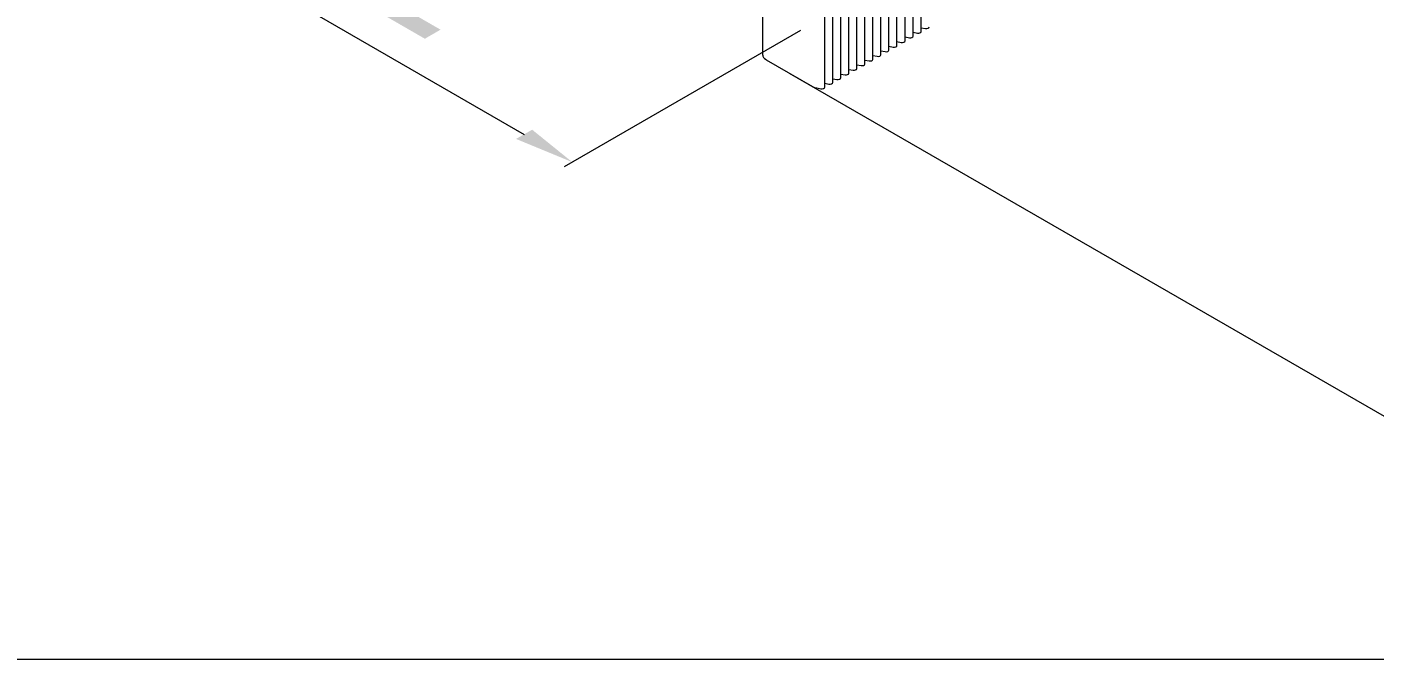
# Model space of a CAD drawing. Extents: x -37 to 4620, y -49 to 348.
# Drawn here: x 1769.59 to 1790.93, y 222.72 to 232.73 of the extents above; entities that cross this region are included whole.
import ezdxf

# ---------------------------------------------------------------- set-up
doc = ezdxf.new("R2010")
doc.units = 0
doc.header["$LTSCALE"] = 5
for name, color, linetype, lineweight in [('4', 160, 'CONTINUOUS', 18), ('PV-B6A89', 7, 'CONTINUOUS', 15), ('Рамки', 1, 'CONTINUOUS', 15)]:
    doc.layers.add(name, color=color, linetype=linetype, lineweight=lineweight)
doc.styles.add('18', font='russ.shx', dxfattribs={"width": 0.7, "height": 18})

msp = doc.modelspace()

# ---------------------------------------------------------------- linework, layer by layer
at = {"layer": '4', "extrusion": (-1.1e-15, 0.816497, 0.57735)}
for p, q in [((1771.104, 234.708, 39.889), (1777.468, 231.033, 45.085)), ((1781.846, 232.679, 42.758), (1778.104, 230.519, 45.813)), ((1781.665, 232.004, 43.712), (1792.721, 225.621, 52.739))]:
    msp.add_line(p, q, dxfattribs=at)
msp.add_solid([(-1777.595, -96.702, 214.668), (-1777.34, -96.448, 214.668), (-1778.231, -95.811, 214.668)], dxfattribs=at)
at = {"layer": 'PV-B6A89', "extrusion": (-1.1e-15, 0.816497, 0.57735)}
for p, q in [((1783.754, 232.661, 36.462), (1783.754, 248.093, 36.462)), ((1783.5, 232.515, 36.462), (1783.5, 247.946, 36.462)), ((1783.627, 232.588, 36.462), (1783.627, 248.02, 36.462)), ((1781.246, 232.29, 36.462), (1781.246, 247.721, 36.462)), ((1783.118, 232.294, 36.462), (1783.118, 247.726, 36.462)), ((1783.245, 232.368, 36.462), (1783.245, 247.799, 36.462)), ((1783.372, 232.441, 36.462), (1783.372, 247.873, 36.462)), ((1782.736, 232.074, 36.462), (1782.736, 247.505, 36.462)), ((1782.863, 232.147, 36.462), (1782.863, 247.579, 36.462)), ((1782.991, 232.221, 36.462), (1782.991, 247.652, 36.462)), ((1782.354, 231.853, 36.462), (1782.354, 247.285, 36.462)), ((1782.481, 231.927, 36.462), (1782.481, 247.358, 36.462)), ((1782.609, 232, 36.462), (1782.609, 247.432, 36.462)), ((1782.227, 231.78, 36.462), (1782.227, 247.211, 36.462)), ((1783.5, 232.576, 36.462), (1783.568, 232.563, 36.462)), ((1783.627, 232.65, 36.462), (1783.695, 232.637, 36.462)), ((1783.754, 232.723, 36.462), (1783.822, 232.71, 36.462)), ((1783.118, 232.356, 36.462), (1783.186, 232.343, 36.462)), ((1783.245, 232.429, 36.462), (1783.313, 232.416, 36.462)), ((1783.372, 232.503, 36.462), (1783.44, 232.49, 36.462)), ((1781.298, 232.216, 36.462), (1782.032, 231.793, 36.462)), ((1782.736, 232.136, 36.462), (1782.804, 232.122, 36.462)), ((1782.863, 232.209, 36.462), (1782.931, 232.196, 36.462)), ((1782.991, 232.282, 36.462), (1783.059, 232.269, 36.462)), ((1782.354, 231.915, 36.462), (1782.422, 231.902, 36.462)), ((1782.481, 231.989, 36.462), (1782.55, 231.975, 36.462)), ((1782.609, 232.062, 36.462), (1782.677, 232.049, 36.462)), ((1782.102, 231.768, 36.462), (1782.168, 231.755, 36.462)), ((1782.227, 231.842, 36.462), (1782.295, 231.828, 36.462))]:
    msp.add_line(p, q, dxfattribs=at)
at = {"layer": 'PV-B6A89'}
for centre, major_axis, start_param, end_param in [((1783.837, 232.735, 36.462), (0.045, 0), -1.892547, 0), ((1783.582, 232.588, 36.462), (0.045, 0), -1.892547, 0), ((1783.709, 232.661, 36.462), (0.045, 0), -1.892547, 0), ((1783.2, 232.368, 36.462), (0.045, 0), -1.892547, 0), ((1783.327, 232.441, 36.462), (0.045, 0), -1.892547, 0), ((1783.455, 232.515, 36.462), (0.045, 0), -1.892547, 0), ((1781.426, 232.29, 36.462), (-0.18, 0), 0, 0.785398), ((1782.818, 232.147, 36.462), (0.045, 0), -1.892547, 0), ((1782.946, 232.221, 36.462), (0.045, 0), -1.892547, 0), ((1783.073, 232.294, 36.462), (0.045, 0), -1.892547, 0), ((1782.436, 231.927, 36.462), (0.045, 0), -1.892547, 0), ((1782.564, 232, 36.462), (0.045, 0), -1.892547, 0), ((1782.691, 232.074, 36.462), (0.045, 0), -1.892547, 0), ((1782.159, 231.866, 36.462), (0.18, 0), -2.356194, -1.892547), ((1782.182, 231.78, 36.462), (0.045, 0), -1.892547, 0), ((1782.309, 231.853, 36.462), (0.045, 0), -1.892547, 0)]:
    msp.add_ellipse(centre, major_axis=major_axis, ratio=0.57735, start_param=start_param, end_param=end_param, dxfattribs=at)
at = {"layer": 'Рамки', "linetype": 'Continuous'}
msp.add_line((1700, 222.718), (1864.803, 222.719), dxfattribs=at)

# ---------------------------------------------------------------- texts
at = {"layer": '4', "extrusion": (-1.1e-15, 0.816497, 0.57735), "insert": (1775.94, 233.826, 41.136), "char_height": 3.24, "attachment_point": 5, "text_direction": (0.707107, -0.408248, 0.57735), "style": '18'}
msp.add_mtext('\\A1;52', dxfattribs=at)

doc.saveas('drawing.dxf')
